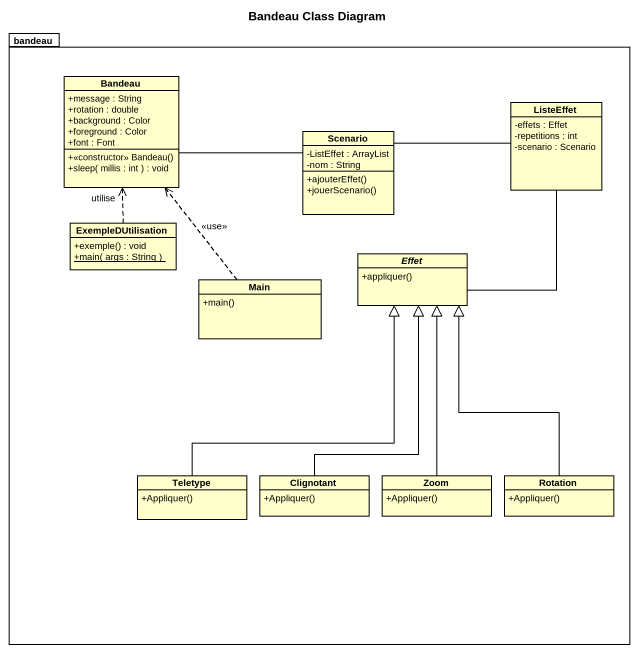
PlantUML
@startuml
title Bandeau Class Diagram
hide circle
hide empty members
skinparam classAttributeIconSize 0
package bandeau {
  class Bandeau {
    +message : String
    +rotation : double
    +background : Color
    +foreground : Color
    +font : Font
    +<<constructor>> Bandeau()
    +sleep( millis : int ) : void
  }
  class ListeEffet {
    -effets : Effet
    -repetitions : int
    -scenario : Scenario
  }
  class Scenario {
    -ListEffet : ArrayList
    -nom : String
    +ajouterEffet()
    +jouerScenario()
  }
  class ExempleDUtilisation {
    +exemple() : void
    {static} +main( args : String )
  }
  class Main {
    +main()
  }
  abstract class Effet {
    +appliquer()
  }
  class Teletype {
    +Appliquer()
  }
  class Clignotant {
    +Appliquer()
  }
  class Zoom {
    +Appliquer()
  }
  class Rotation {
    +Appliquer()
  }
}
Bandeau -right- Scenario
ListeEffet -- Effet
Scenario -right- ListeEffet
ExempleDUtilisation .up.> Bandeau : utilise
Main .up.> Bandeau : <<use>>
Teletype -up-|> Effet
Clignotant -up-|> Effet
Zoom -up-|> Effet
Rotation -up-|> Effet
@enduml
